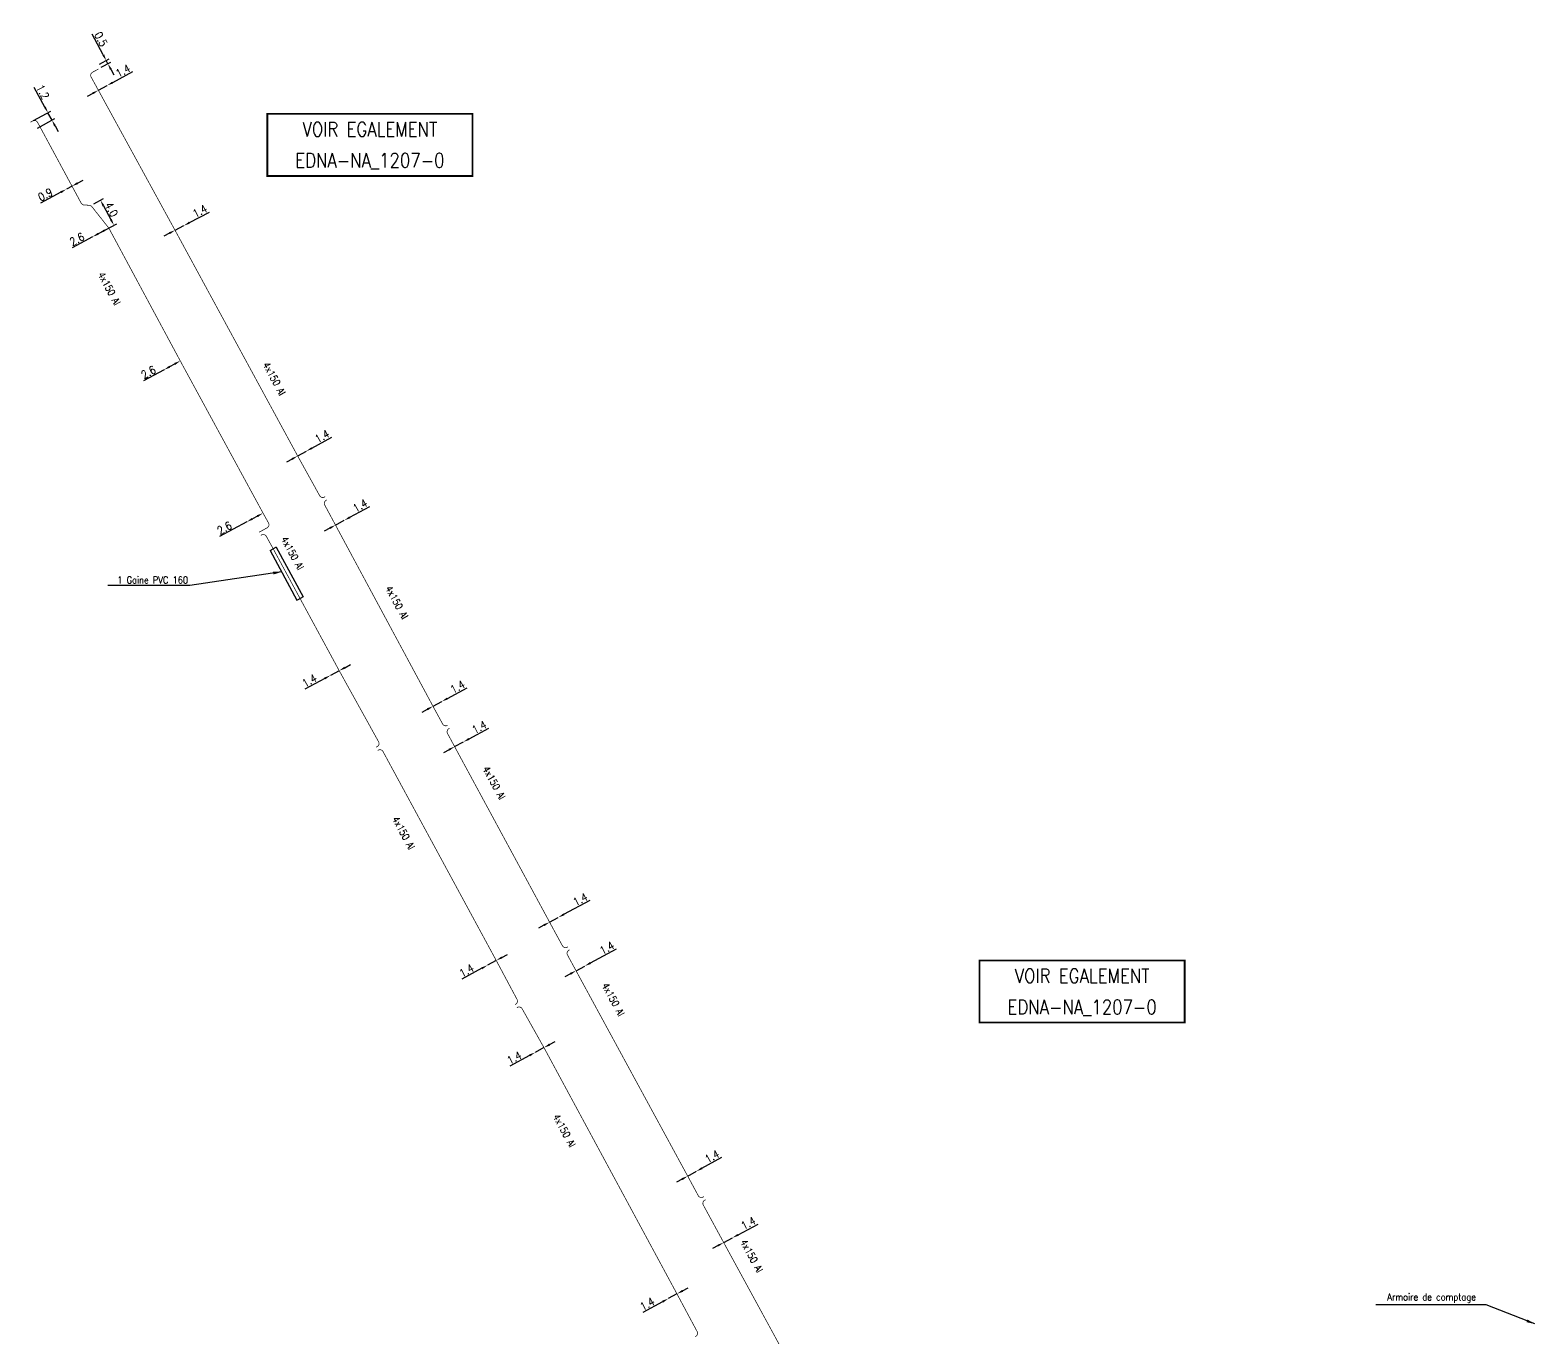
# Model space of a CAD drawing. Header units: millimetres. Extents: x 184011 to 185000, y 128010 to 128993.
# Drawn here: x 184400 to 184611.5, y 128286 to 128469.9 of the extents above; entities that cross this region are included whole.
import ezdxf
from ezdxf.enums import TextEntityAlignment as Align

# ---------------------------------------------------------------- set-up
doc = ezdxf.new("R2010")
doc.units = ezdxf.units.MM
doc.header["$PDMODE"] = 34
doc.linetypes.add('B_ST_Al', pattern=[2000, 1000, 1000])
doc.layers.get('DEFPOINTS').update_dxf_attribs({"linetype": 'CONTINUOUS'})
for name, color, linetype in [('B_110', 1, 'CONTINUOUS'), ('B_400', 7, 'CONTINUOUS'), ('B_930', 7, 'CONTINUOUS')]:
    doc.layers.add(name, color=color, linetype=linetype)
doc.styles.get("Standard").update_dxf_attribs({"font": 'romans.shx', "width": 0.85})
doc.dimstyles.get("Standard").update_dxf_attribs({"dimtxt": 1.5, "dimasz": 1.2, "dimexe": 0.625, "dimexo": 0.625, "dimgap": 0.25, "dimtad": 1, "dimdec": 1, "dimzin": 0, "dimdsep": 46, "dimtxsty": 'Standard', "dimcen": -0.5, "dimadec": 0, "dimazin": 0, "dimtfac": 1, "dimtdec": 1, "dimtmove": 0, "dimatfit": 3, "dimfxl": 0, "dimtolj": 1, "dimtzin": 0, "dimarcsym": 0})

# ---------------------------------------------------------------- blocks, each defined once
blk = doc.blocks.new('*D51')
at = {"layer": 'B_110', "color": 0, "linetype": 'Continuous', "lineweight": -2, "transparency": 16777216}
for p, q in [((184411.58, 128462.51), (184414.38, 128464.03)), ((184408.77, 128460.98), (184407.98, 128460.55)), ((184409.56, 128461.41), (184410.79, 128462.08))]:
    blk.add_line(p, q, dxfattribs=at)
at = {"layer": 'B_110', "color": 0, "linetype": 'Continuous', "transparency": 16777216}
for points in [[(184411.51, 128462.64), (184411.65, 128462.38), (184410.79, 128462.08)], [(184408.7, 128461.11), (184408.84, 128460.85), (184409.56, 128461.41)]]:
    blk.add_solid(points, dxfattribs=at)
at = {"layer": 'DEFPOINTS', "color": 0, "linetype": 'Continuous', "transparency": 16777216}
for p in [(184409.56, 128461.41), (184409.56, 128461.41), (184410.79, 128462.08)]:
    blk.add_point(p, dxfattribs=at)
at = {"layer": 'B_110', "color": 0, "linetype": 'Continuous', "transparency": 16777216, "insert": (184413.02, 128464.14), "char_height": 1.125, "attachment_point": 5, "rotation": 28.5197}
blk.add_mtext('\\A1;1.4', dxfattribs=at)
blk = doc.blocks.new('*D52')
at = {"layer": 'B_110', "color": 0, "linetype": 'Continuous', "lineweight": -2, "transparency": 16777216}
for p, q in [((184422.37, 128442.8), (184425.19, 128444.29)), ((184420.34, 128441.72), (184421.58, 128442.38)), ((184419.54, 128441.3), (184418.75, 128440.88))]:
    blk.add_line(p, q, dxfattribs=at)
at = {"layer": 'B_110', "color": 0, "linetype": 'Continuous', "transparency": 16777216}
for points in [[(184419.47, 128441.44), (184419.61, 128441.17), (184420.34, 128441.72)], [(184422.3, 128442.93), (184422.44, 128442.67), (184421.58, 128442.38)]]:
    blk.add_solid(points, dxfattribs=at)
at = {"layer": 'DEFPOINTS', "color": 0, "linetype": 'Continuous', "transparency": 16777216}
for p in [(184420.34, 128441.72), (184420.34, 128441.72), (184421.58, 128442.38)]:
    blk.add_point(p, dxfattribs=at)
at = {"layer": 'B_110', "color": 0, "linetype": 'Continuous', "transparency": 16777216, "insert": (184423.83, 128444.42), "char_height": 1.125, "attachment_point": 5, "rotation": 27.9091}
blk.add_mtext('\\A1;1.4', dxfattribs=at)
blk = doc.blocks.new('*D53')
at = {"layer": 'B_110', "color": 0, "linetype": 'Continuous', "lineweight": -2, "transparency": 16777216}
for p, q in [((184410.24, 128466.39), (184408.7, 128469.28)), ((184409.72, 128465.09), (184411.07, 128465.81)), ((184409.95, 128464.65), (184411.31, 128465.37)), ((184410.89, 128465.15), (184410.66, 128465.59)), ((184411.32, 128464.36), (184411.74, 128463.56))]:
    blk.add_line(p, q, dxfattribs=at)
at = {"layer": 'B_110', "color": 0, "linetype": 'Continuous', "transparency": 16777216}
for points in [[(184410.37, 128466.46), (184410.11, 128466.32), (184410.66, 128465.59)], [(184411.45, 128464.43), (184411.18, 128464.29), (184410.89, 128465.15)]]:
    blk.add_solid(points, dxfattribs=at)
at = {"layer": 'DEFPOINTS', "color": 0, "linetype": 'Continuous', "transparency": 16777216}
for p in [(184409.31, 128464.87), (184410.89, 128465.15), (184409.54, 128464.43)]:
    blk.add_point(p, dxfattribs=at)
at = {"layer": 'B_110', "color": 0, "linetype": 'Continuous', "transparency": 16777216, "insert": (184409.92, 128468.59), "char_height": 1.125, "attachment_point": 5, "rotation": 297.9541}
blk.add_mtext('\\A1;0.5', dxfattribs=at)
blk = doc.blocks.new('*D54')
at = {"layer": 'B_110', "color": 0, "linetype": 'Continuous', "lineweight": -2, "transparency": 16777216}
for p, q in [((184439.59, 128411.1), (184442.38, 128412.64)), ((184437.58, 128409.99), (184438.8, 128410.67)), ((184436.79, 128409.56), (184436, 128409.12))]:
    blk.add_line(p, q, dxfattribs=at)
at = {"layer": 'B_110', "color": 0, "linetype": 'Continuous', "transparency": 16777216}
for points in [[(184436.72, 128409.69), (184436.86, 128409.43), (184437.58, 128409.99)], [(184439.52, 128411.23), (184439.67, 128410.97), (184438.8, 128410.67)]]:
    blk.add_solid(points, dxfattribs=at)
at = {"layer": 'DEFPOINTS', "color": 0, "linetype": 'Continuous', "transparency": 16777216}
for p in [(184437.58, 128409.99), (184437.58, 128409.99), (184438.8, 128410.67)]:
    blk.add_point(p, dxfattribs=at)
at = {"layer": 'B_110', "color": 0, "linetype": 'Continuous', "transparency": 16777216, "insert": (184441.02, 128412.75), "char_height": 1.125, "attachment_point": 5, "rotation": 28.848}
blk.add_mtext('\\A1;1.4', dxfattribs=at)
blk = doc.blocks.new('*D55')
at = {"layer": 'B_110', "color": 0, "linetype": 'Continuous', "lineweight": -2, "transparency": 16777216}
for p, q in [((184444.92, 128401.37), (184447.72, 128402.89)), ((184442.11, 128399.84), (184441.31, 128399.41)), ((184442.9, 128400.27), (184444.13, 128400.94))]:
    blk.add_line(p, q, dxfattribs=at)
at = {"layer": 'B_110', "color": 0, "linetype": 'Continuous', "transparency": 16777216}
for points in [[(184444.85, 128401.5), (184444.99, 128401.24), (184444.13, 128400.94)], [(184442.03, 128399.98), (184442.18, 128399.71), (184442.9, 128400.27)]]:
    blk.add_solid(points, dxfattribs=at)
at = {"layer": 'DEFPOINTS', "color": 0, "linetype": 'Continuous', "transparency": 16777216}
for p in [(184442.9, 128400.27), (184442.9, 128400.27), (184444.13, 128400.94)]:
    blk.add_point(p, dxfattribs=at)
at = {"layer": 'B_110', "color": 0, "linetype": 'Continuous', "transparency": 16777216, "insert": (184446.36, 128403.01), "char_height": 1.125, "attachment_point": 5, "rotation": 28.5018}
blk.add_mtext('\\A1;1.4', dxfattribs=at)
blk = doc.blocks.new('*D56')
at = {"layer": 'B_110', "color": 0, "linetype": 'Continuous', "lineweight": -2, "transparency": 16777216}
for p, q in [((184475.02, 128345.54), (184478.69, 128347.53)), ((184472.21, 128344.01), (184471.42, 128343.58)), ((184473, 128344.44), (184474.23, 128345.11))]:
    blk.add_line(p, q, dxfattribs=at)
at = {"layer": 'B_110', "color": 0, "linetype": 'Continuous', "transparency": 16777216}
for points in [[(184472.14, 128344.14), (184472.28, 128343.88), (184473, 128344.44)], [(184474.95, 128345.67), (184475.1, 128345.41), (184474.23, 128345.11)]]:
    blk.add_solid(points, dxfattribs=at)
at = {"layer": 'DEFPOINTS', "color": 0, "linetype": 'Continuous', "transparency": 16777216}
for p in [(184473, 128344.44), (184473, 128344.44), (184474.23, 128345.11)]:
    blk.add_point(p, dxfattribs=at)
at = {"layer": 'B_110', "color": 0, "linetype": 'Continuous', "transparency": 16777216, "insert": (184477.32, 128347.64), "char_height": 1.125, "attachment_point": 5, "rotation": 28.5107}
blk.add_mtext('\\A1;1.4', dxfattribs=at)
blk = doc.blocks.new('*D57')
at = {"layer": 'B_110', "color": 0, "linetype": 'Continuous', "lineweight": -2, "transparency": 16777216}
for p, q in [((184478.75, 128338.7), (184482.41, 128340.69)), ((184476.72, 128337.61), (184477.95, 128338.27)), ((184475.93, 128337.18), (184475.14, 128336.75))]:
    blk.add_line(p, q, dxfattribs=at)
at = {"layer": 'B_110', "color": 0, "linetype": 'Continuous', "transparency": 16777216}
for points in [[(184478.67, 128338.83), (184478.82, 128338.57), (184477.95, 128338.27)], [(184475.86, 128337.31), (184476, 128337.04), (184476.72, 128337.61)]]:
    blk.add_solid(points, dxfattribs=at)
at = {"layer": 'DEFPOINTS', "color": 0, "linetype": 'Continuous', "transparency": 16777216}
for p in [(184477.95, 128338.27), (184476.72, 128337.61), (184476.72, 128337.61)]:
    blk.add_point(p, dxfattribs=at)
at = {"layer": 'B_110', "color": 0, "linetype": 'Continuous', "transparency": 16777216, "insert": (184481.05, 128340.81), "char_height": 1.125, "attachment_point": 5, "rotation": 28.5107}
blk.add_mtext('\\A1;1.4', dxfattribs=at)
blk = doc.blocks.new('*D65')
at = {"layer": 'B_110', "color": 0, "linetype": 'Continuous', "lineweight": -2, "transparency": 16777216}
for p, q in [((184402.04, 128459.04), (184400.55, 128461.81)), ((184400.42, 128457.15), (184402.88, 128458.48)), ((184403.04, 128457.2), (184402.47, 128458.25)), ((184400.99, 128456.09), (184403.45, 128457.42)), ((184403.47, 128456.4), (184403.89, 128455.61))]:
    blk.add_line(p, q, dxfattribs=at)
at = {"layer": 'B_110', "color": 0, "linetype": 'Continuous', "transparency": 16777216}
for points in [[(184402.17, 128459.12), (184401.91, 128458.97), (184402.47, 128458.25)], [(184403.6, 128456.48), (184403.33, 128456.33), (184403.04, 128457.2)]]:
    blk.add_solid(points, dxfattribs=at)
at = {"layer": 'DEFPOINTS', "color": 0, "linetype": 'Continuous', "transparency": 16777216}
for p in [(184402.47, 128458.25), (184400.01, 128456.92), (184400.58, 128455.87)]:
    blk.add_point(p, dxfattribs=at)
at = {"layer": 'B_110', "color": 0, "linetype": 'Continuous', "transparency": 16777216, "insert": (184401.74, 128461.18), "char_height": 1.125, "attachment_point": 5, "rotation": 298.3559}
blk.add_mtext('\\A1;1.2', dxfattribs=at)
blk = doc.blocks.new('*D66')
at = {"layer": 'B_110', "color": 0, "linetype": 'Continuous', "lineweight": -2, "transparency": 16777216}
for p, q in [((184405.85, 128447.93), (184405.06, 128447.5)), ((184406.64, 128448.35), (184407.43, 128448.78)), ((184404.27, 128447.07), (184401.43, 128445.52))]:
    blk.add_line(p, q, dxfattribs=at)
at = {"layer": 'B_110', "color": 0, "linetype": 'Continuous', "transparency": 16777216}
for points in [[(184406.57, 128448.49), (184406.71, 128448.22), (184405.85, 128447.93)], [(184404.2, 128447.2), (184404.34, 128446.93), (184405.06, 128447.5)]]:
    blk.add_solid(points, dxfattribs=at)
at = {"layer": 'DEFPOINTS', "color": 0, "linetype": 'Continuous', "transparency": 16777216}
for p in [(184405.85, 128447.93), (184405.85, 128447.93), (184405.06, 128447.5)]:
    blk.add_point(p, dxfattribs=at)
at = {"layer": 'B_110', "color": 0, "linetype": 'Continuous', "transparency": 16777216, "insert": (184402.1, 128446.74), "char_height": 1.125, "attachment_point": 5, "rotation": 28.485}
blk.add_mtext('\\A1;0.9', dxfattribs=at)
blk = doc.blocks.new('*D67')
at = {"layer": 'B_110', "color": 0, "linetype": 'Continuous', "lineweight": -2, "transparency": 16777216}
for p, q in [((184410.24, 128441.61), (184409.53, 128441.23)), ((184408.74, 128440.81), (184405.85, 128439.25))]:
    blk.add_line(p, q, dxfattribs=at)
at = {"layer": 'B_110', "color": 0, "linetype": 'Continuous', "transparency": 16777216}
for points in [[(184409.46, 128441.36), (184409.6, 128441.1), (184408.74, 128440.81)], [(184410.17, 128441.74), (184410.31, 128441.48), (184411.03, 128442.04)]]:
    blk.add_solid(points, dxfattribs=at)
at = {"layer": 'DEFPOINTS', "color": 0, "linetype": 'Continuous', "transparency": 16777216}
for p in [(184411.03, 128442.04), (184411.03, 128442.04), (184408.74, 128440.81)]:
    blk.add_point(p, dxfattribs=at)
at = {"layer": 'B_110', "color": 0, "linetype": 'Continuous', "transparency": 16777216, "insert": (184406.55, 128440.47), "char_height": 1.125, "attachment_point": 5, "rotation": 28.3145}
blk.add_mtext('\\A1;2.6', dxfattribs=at)
blk = doc.blocks.new('*D68')
at = {"layer": 'B_110', "color": 0, "linetype": 'Continuous', "lineweight": -2, "transparency": 16777216}
for p, q in [((184431.92, 128401.53), (184431.22, 128401.15)), ((184430.42, 128400.72), (184426.6, 128398.65))]:
    blk.add_line(p, q, dxfattribs=at)
at = {"layer": 'B_110', "color": 0, "linetype": 'Continuous', "transparency": 16777216}
for points in [[(184431.14, 128401.28), (184431.29, 128401.02), (184430.42, 128400.72)], [(184431.85, 128401.66), (184431.99, 128401.4), (184432.71, 128401.96)]]:
    blk.add_solid(points, dxfattribs=at)
at = {"layer": 'DEFPOINTS', "color": 0, "linetype": 'Continuous', "transparency": 16777216}
for p in [(184432.71, 128401.96), (184432.71, 128401.96), (184430.42, 128400.72)]:
    blk.add_point(p, dxfattribs=at)
at = {"layer": 'B_110', "color": 0, "linetype": 'Continuous', "transparency": 16777216, "insert": (184427.29, 128399.87), "char_height": 1.125, "attachment_point": 5, "rotation": 28.4434}
blk.add_mtext('\\A1;2.6', dxfattribs=at)
blk = doc.blocks.new('*D69')
at = {"layer": 'B_110', "color": 0, "linetype": 'Continuous', "lineweight": -2, "transparency": 16777216}
for p, q in [((184444.21, 128380.22), (184445.01, 128380.65)), ((184441.39, 128378.71), (184438.59, 128377.2)), ((184443.42, 128379.8), (184442.19, 128379.14))]:
    blk.add_line(p, q, dxfattribs=at)
at = {"layer": 'B_110', "color": 0, "linetype": 'Continuous', "transparency": 16777216}
for points in [[(184444.14, 128380.36), (184444.28, 128380.09), (184443.42, 128379.8)], [(184441.32, 128378.84), (184441.47, 128378.58), (184442.19, 128379.14)]]:
    blk.add_solid(points, dxfattribs=at)
at = {"layer": 'DEFPOINTS', "color": 0, "linetype": 'Continuous', "transparency": 16777216}
for p in [(184442.19, 128379.14), (184443.42, 128379.8), (184443.42, 128379.8)]:
    blk.add_point(p, dxfattribs=at)
at = {"layer": 'B_110', "color": 0, "linetype": 'Continuous', "transparency": 16777216, "insert": (184439.24, 128378.4), "char_height": 1.125, "attachment_point": 5, "rotation": 28.2687}
blk.add_mtext('\\A1;1.4', dxfattribs=at)
blk = doc.blocks.new('*D70')
at = {"layer": 'B_110', "color": 0, "linetype": 'Continuous', "lineweight": -2, "transparency": 16777216}
for p, q in [((184466.3, 128339.48), (184467.09, 128339.91)), ((184463.48, 128337.95), (184460.68, 128336.43)), ((184465.5, 128339.05), (184464.27, 128338.38))]:
    blk.add_line(p, q, dxfattribs=at)
at = {"layer": 'B_110', "color": 0, "linetype": 'Continuous', "transparency": 16777216}
for points in [[(184463.41, 128338.08), (184463.56, 128337.82), (184464.27, 128338.38)], [(184466.22, 128339.61), (184466.37, 128339.35), (184465.5, 128339.05)]]:
    blk.add_solid(points, dxfattribs=at)
at = {"layer": 'DEFPOINTS', "color": 0, "linetype": 'Continuous', "transparency": 16777216}
for p in [(184464.27, 128338.38), (184465.5, 128339.05), (184465.5, 128339.05)]:
    blk.add_point(p, dxfattribs=at)
at = {"layer": 'B_110', "color": 0, "linetype": 'Continuous', "transparency": 16777216, "insert": (184461.33, 128337.63), "char_height": 1.125, "attachment_point": 5, "rotation": 28.518}
blk.add_mtext('\\A1;1.4', dxfattribs=at)
blk = doc.blocks.new('*D71')
at = {"layer": 'B_110', "color": 0, "linetype": 'Continuous', "lineweight": -2, "transparency": 16777216}
for p, q in [((184473, 128327.23), (184473.79, 128327.66)), ((184470.19, 128325.7), (184467.39, 128324.18)), ((184472.21, 128326.8), (184470.98, 128326.13))]:
    blk.add_line(p, q, dxfattribs=at)
at = {"layer": 'B_110', "color": 0, "linetype": 'Continuous', "transparency": 16777216}
for points in [[(184472.93, 128327.36), (184473.07, 128327.09), (184472.21, 128326.8)], [(184470.12, 128325.83), (184470.26, 128325.57), (184470.98, 128326.13)]]:
    blk.add_solid(points, dxfattribs=at)
at = {"layer": 'DEFPOINTS', "color": 0, "linetype": 'Continuous', "transparency": 16777216}
for p in [(184470.98, 128326.13), (184472.21, 128326.8), (184472.21, 128326.8)]:
    blk.add_point(p, dxfattribs=at)
at = {"layer": 'B_110', "color": 0, "linetype": 'Continuous', "transparency": 16777216, "insert": (184468.04, 128325.38), "char_height": 1.125, "attachment_point": 5, "rotation": 28.518}
blk.add_mtext('\\A1;1.4', dxfattribs=at)
blk = doc.blocks.new('*D72')
at = {"layer": 'B_110', "color": 0, "linetype": 'Continuous', "lineweight": -2, "transparency": 16777216}
for p, q in [((184490.91, 128292.17), (184489.68, 128291.5)), ((184491.7, 128292.6), (184492.49, 128293.03)), ((184488.89, 128291.07), (184486.09, 128289.55))]:
    blk.add_line(p, q, dxfattribs=at)
at = {"layer": 'B_110', "color": 0, "linetype": 'Continuous', "transparency": 16777216}
for points in [[(184488.81, 128291.2), (184488.96, 128290.94), (184489.68, 128291.5)], [(184491.63, 128292.73), (184491.77, 128292.47), (184490.91, 128292.17)]]:
    blk.add_solid(points, dxfattribs=at)
at = {"layer": 'DEFPOINTS', "color": 0, "linetype": 'Continuous', "transparency": 16777216}
for p in [(184489.68, 128291.5), (184490.91, 128292.17), (184490.91, 128292.17)]:
    blk.add_point(p, dxfattribs=at)
at = {"layer": 'B_110', "color": 0, "linetype": 'Continuous', "transparency": 16777216, "insert": (184486.73, 128290.75), "char_height": 1.125, "attachment_point": 5, "rotation": 28.518}
blk.add_mtext('\\A1;1.4', dxfattribs=at)
blk = doc.blocks.new('*D160')
at = {"layer": 'B_110', "color": 0, "linetype": 'Continuous', "lineweight": -2, "transparency": 16777216}
for p, q in [((184408.91, 128445.44), (184410.26, 128446.17)), ((184410.28, 128445.16), (184411.32, 128443.22)), ((184409.15, 128441.03), (184412.16, 128442.65))]:
    blk.add_line(p, q, dxfattribs=at)
at = {"layer": 'B_110', "color": 0, "linetype": 'Continuous', "transparency": 16777216}
for points in [[(184410.41, 128445.23), (184410.14, 128445.08), (184409.85, 128445.95)], [(184411.45, 128443.29), (184411.19, 128443.15), (184411.75, 128442.43)]]:
    blk.add_solid(points, dxfattribs=at)
at = {"layer": 'DEFPOINTS', "color": 0, "linetype": 'Continuous', "transparency": 16777216}
for p in [(184408.5, 128445.22), (184411.75, 128442.43), (184408.74, 128440.81)]:
    blk.add_point(p, dxfattribs=at)
at = {"layer": 'B_110', "color": 0, "linetype": 'Continuous', "transparency": 16777216, "insert": (184411.4, 128444.65), "char_height": 1.125, "attachment_point": 5, "rotation": 298.3192}
blk.add_mtext('\\A1;4.0', dxfattribs=at)
blk = doc.blocks.new('*D271')
at = {"layer": 'B_110', "color": 0, "linetype": 'Continuous', "lineweight": -2, "transparency": 16777216}
for p, q in [((184420.28, 128422.92), (184419.58, 128422.54)), ((184418.79, 128422.11), (184415.91, 128420.54))]:
    blk.add_line(p, q, dxfattribs=at)
at = {"layer": 'B_110', "color": 0, "linetype": 'Continuous', "transparency": 16777216}
for points in [[(184419.51, 128422.67), (184419.65, 128422.41), (184418.79, 128422.11)], [(184420.21, 128423.06), (184420.35, 128422.79), (184421.07, 128423.36)]]:
    blk.add_solid(points, dxfattribs=at)
at = {"layer": 'DEFPOINTS', "color": 0, "linetype": 'Continuous', "transparency": 16777216}
for p in [(184421.07, 128423.36), (184418.79, 128422.11), (184418.79, 128422.11)]:
    blk.add_point(p, dxfattribs=at)
at = {"layer": 'B_110', "color": 0, "linetype": 'Continuous', "transparency": 16777216, "insert": (184416.6, 128421.76), "char_height": 1.125, "attachment_point": 5, "rotation": 28.679}
blk.add_mtext('\\A1;2.6', dxfattribs=at)
blk = doc.blocks.new('*D273')
at = {"layer": 'B_110', "color": 0, "linetype": 'Continuous', "lineweight": -2, "transparency": 16777216}
for p, q in [((184499.51, 128300.48), (184502.32, 128301.99)), ((184497.48, 128299.39), (184498.71, 128300.06)), ((184496.69, 128298.97), (184495.89, 128298.54))]:
    blk.add_line(p, q, dxfattribs=at)
at = {"layer": 'B_110', "color": 0, "linetype": 'Continuous', "transparency": 16777216}
for points in [[(184499.44, 128300.61), (184499.58, 128300.35), (184498.71, 128300.06)], [(184496.62, 128299.1), (184496.76, 128298.84), (184497.48, 128299.39)]]:
    blk.add_solid(points, dxfattribs=at)
at = {"layer": 'DEFPOINTS', "color": 0, "linetype": 'Continuous', "transparency": 16777216}
for p in [(184498.71, 128300.06), (184498.71, 128300.06), (184497.48, 128299.39)]:
    blk.add_point(p, dxfattribs=at)
at = {"layer": 'B_110', "color": 0, "linetype": 'Continuous', "transparency": 16777216, "insert": (184500.95, 128302.11), "char_height": 1.125, "attachment_point": 5, "rotation": 28.1823}
blk.add_mtext('\\A1;1.4', dxfattribs=at)
blk = doc.blocks.new('*D274')
at = {"layer": 'B_110', "color": 0, "linetype": 'Continuous', "lineweight": -2, "transparency": 16777216}
for p, q in [((184494.43, 128309.84), (184497.22, 128311.39)), ((184491.63, 128308.29), (184490.84, 128307.86)), ((184492.42, 128308.73), (184493.64, 128309.41))]:
    blk.add_line(p, q, dxfattribs=at)
at = {"layer": 'B_110', "color": 0, "linetype": 'Continuous', "transparency": 16777216}
for points in [[(184491.56, 128308.43), (184491.7, 128308.16), (184492.42, 128308.73)], [(184494.36, 128309.98), (184494.5, 128309.71), (184493.64, 128309.41)]]:
    blk.add_solid(points, dxfattribs=at)
at = {"layer": 'DEFPOINTS', "color": 0, "linetype": 'Continuous', "transparency": 16777216}
for p in [(184492.42, 128308.73), (184493.64, 128309.41), (184493.64, 128309.41)]:
    blk.add_point(p, dxfattribs=at)
at = {"layer": 'B_110', "color": 0, "linetype": 'Continuous', "transparency": 16777216, "insert": (184495.85, 128311.49), "char_height": 1.125, "attachment_point": 5, "rotation": 28.9729}
blk.add_mtext('\\A1;1.4', dxfattribs=at)
blk = doc.blocks.new('*D275')
at = {"layer": 'B_110', "color": 0, "linetype": 'Continuous', "lineweight": -2, "transparency": 16777216}
for p, q in [((184461.68, 128370.21), (184464.48, 128371.73)), ((184459.65, 128369.12), (184460.88, 128369.78)), ((184458.86, 128368.69), (184458.07, 128368.26))]:
    blk.add_line(p, q, dxfattribs=at)
at = {"layer": 'B_110', "color": 0, "linetype": 'Continuous', "transparency": 16777216}
for points in [[(184461.6, 128370.34), (184461.75, 128370.08), (184460.88, 128369.78)], [(184458.79, 128368.82), (184458.93, 128368.56), (184459.65, 128369.12)]]:
    blk.add_solid(points, dxfattribs=at)
at = {"layer": 'DEFPOINTS', "color": 0, "linetype": 'Continuous', "transparency": 16777216}
for p in [(184460.88, 128369.78), (184460.88, 128369.78), (184459.65, 128369.12)]:
    blk.add_point(p, dxfattribs=at)
at = {"layer": 'B_110', "color": 0, "linetype": 'Continuous', "transparency": 16777216, "insert": (184463.12, 128371.85), "char_height": 1.125, "attachment_point": 5, "rotation": 28.4125}
blk.add_mtext('\\A1;1.4', dxfattribs=at)
blk = doc.blocks.new('*D276')
at = {"layer": 'B_110', "color": 0, "linetype": 'Continuous', "lineweight": -2, "transparency": 16777216}
for p, q in [((184458.63, 128375.89), (184461.43, 128377.4)), ((184455.81, 128374.36), (184455.02, 128373.94)), ((184456.61, 128374.79), (184457.84, 128375.46))]:
    blk.add_line(p, q, dxfattribs=at)
at = {"layer": 'B_110', "color": 0, "linetype": 'Continuous', "transparency": 16777216}
for points in [[(184458.56, 128376.02), (184458.7, 128375.76), (184457.84, 128375.46)], [(184455.74, 128374.5), (184455.89, 128374.23), (184456.61, 128374.79)]]:
    blk.add_solid(points, dxfattribs=at)
at = {"layer": 'DEFPOINTS', "color": 0, "linetype": 'Continuous', "transparency": 16777216}
for p in [(184456.61, 128374.79), (184457.84, 128375.46), (184457.84, 128375.46)]:
    blk.add_point(p, dxfattribs=at)
at = {"layer": 'B_110', "color": 0, "linetype": 'Continuous', "transparency": 16777216, "insert": (184460.07, 128377.52), "char_height": 1.125, "attachment_point": 5, "rotation": 28.4194}
blk.add_mtext('\\A1;1.4', dxfattribs=at)

msp = doc.modelspace()

# ---------------------------------------------------------------- linework, layer by layer
at = {"layer": 'B_110', "linetype": 'B_ST_Al', "const_width": 0.1}
for points in [[(184441.44, 128404.26), (184441.35, 128404.21, -0.409939), (184440.67, 128404.41), (184437.58, 128409.99), (184420.34, 128441.72), (184409.56, 128461.41), (184408.54, 128463.27, -0.418071), (184408.74, 128463.95), (184409.56, 128464.39)], [(184432.15, 128399.26), (184433.29, 128399.89, 0.413553), (184433.48, 128400.57), (184432.71, 128401.96), (184421.07, 128423.36), (184411.03, 128442.03), (184408.64, 128445.05, 0.211151), (184408.28, 128445.24), (184407.56, 128445.28, -0.261898), (184407.14, 128445.54), (184405.85, 128447.93), (184401.01, 128456.9, 0.414214), (184400.33, 128457.1), (184400.01, 128456.92)], [(184458.69, 128372.14), (184458.64, 128372.1, -0.414952), (184457.96, 128372.31), (184456.61, 128374.79), (184442.9, 128400.27), (184442.9, 128400.27), (184441.38, 128403.1, -0.414214), (184441.59, 128403.77), (184441.68, 128403.82)], [(184448.6, 128369.03), (184448.75, 128369.11, 0.423638), (184448.96, 128369.8), (184443.42, 128379.8), (184437.92, 128389.94), (184434.14, 128396.93), (184433.18, 128398.68, 0.418284), (184432.5, 128398.88), (184432.4, 128398.82)], [(184458.93, 128371.7), (184458.93, 128371.7), (184458.85, 128371.65, 0.41344), (184458.65, 128370.97), (184459.65, 128369.12), (184473, 128344.44), (184474.8, 128341.13, 0.414415), (184475.48, 128340.93), (184475.57, 128340.98)], [(184468.16, 128332.86), (184468.23, 128332.9, 0.40908), (184468.43, 128333.57), (184465.5, 128339.05), (184449.58, 128368.43, 0.407597), (184448.92, 128368.63), (184448.83, 128368.59)], [(184494.7, 128305.85), (184494.58, 128305.79, -0.414214), (184493.9, 128305.99), (184492.42, 128308.73), (184476.72, 128337.61), (184475.52, 128339.82, -0.414212), (184475.72, 128340.5), (184475.81, 128340.54)], [(184493.46, 128286.15), (184493.55, 128286.2, 0.40634), (184493.75, 128286.87), (184490.91, 128292.17), (184472.21, 128326.8), (184469.14, 128332.26, 0.412638), (184468.46, 128332.45), (184468.4, 128332.42)], [(184511.34, 128275.31), (184511.2, 128275.24, -0.413353), (184510.53, 128275.44), (184508.84, 128278.55), (184497.48, 128299.39), (184494.61, 128304.67, -0.416283), (184494.81, 128305.35), (184494.94, 128305.41)]]:
    msp.add_lwpolyline(points, format="xyb", dxfattribs=at)
at = {"layer": 'B_400', "color": 7, "linetype": 'CONTINUOUS'}
for p, q in [((184433.7, 128396.69), (184434.14, 128396.93)), ((184434.58, 128397.17), (184434.14, 128396.93)), ((184434.58, 128397.17), (184438.36, 128390.18)), ((184433.7, 128396.69), (184437.48, 128389.7)), ((184437.48, 128389.7), (184437.92, 128389.94)), ((184438.36, 128390.18), (184437.92, 128389.94))]:
    msp.add_line(p, q, dxfattribs=at)
at = {"layer": 'B_930', "const_width": 0.25}
for points in [[(184433.31, 128458.1), (184462.15, 128458.1), (184462.15, 128449.36), (184433.31, 128449.36)], [(184533.46, 128339.06), (184562.3, 128339.06), (184562.3, 128330.32), (184533.46, 128330.32)]]:
    msp.add_lwpolyline(points, close=True, dxfattribs=at)

# ---------------------------------------------------------------- texts
at = {"layer": 'B_110', "linetype": 'Continuous', "width": 0.85}
for rotation, p in [(298.2561, (184409.45, 128435.52)), (298.5133, (184432.64, 128422.83)), (298.5133, (184435.2, 128398.31)), (298.5133, (184449.87, 128391.38)), (298.5133, (184450.82, 128358.97)), (298.5133, (184480.31, 128335.55)), (298.5133, (184473.43, 128317.1)), (298.5133, (184499.77, 128299.49))]:
    msp.add_text('4x150 Al', height=1, rotation=rotation, dxfattribs=at).set_placement(p)
at = {"layer": 'B_110', "width": 0.85}
msp.add_text('4x150 Al', height=1, rotation=298.5133, dxfattribs=at).set_placement((184463.55, 128366.01))
at = {"layer": 'B_110', "linetype": 'Continuous', "insert": (184603.25, 128291.56), "char_height": 1, "attachment_point": 6}
msp.add_mtext('Armoire de comptage', dxfattribs=at)
at = {"layer": 'B_400', "insert": (184422.17, 128392.55), "char_height": 1, "attachment_point": 6}
msp.add_mtext('1 Gaine PVC 160', dxfattribs=at)
at = {"layer": 'B_930', "width": 0.85}
for s, p in [('VOIR EGALEMENT', (184447.73, 128454.93)), ('EDNA-NA_1207-0', (184447.73, 128450.56)), ('VOIR EGALEMENT', (184547.88, 128335.89)), ('EDNA-NA_1207-0', (184547.88, 128331.51))]:
    msp.add_text(s, height=2, dxfattribs=at).set_placement(p, align=Align.CENTER)

# ---------------------------------------------------------------- dimensions: what is measured, and where the dimension line sits
at = {"layer": 'B_110', "linetype": 'Continuous'}
for base, p1, p2, angle, picture, middle, dimtype in [((184410.89, 128465.15), (184409.31, 128464.87), (184409.54, 128464.43), 297.9541, '*D53', (184409.26, 128468.23), 161), ((184409.56, 128461.41), (184410.79, 128462.08), (184409.56, 128461.41), 208.5197, '*D51', (184413.38, 128463.48), 161), ((184402.47, 128458.25), (184400.58, 128455.87), (184400.01, 128456.92), 118.3559, '*D65', (184401.08, 128460.82), 161), ((184405.85, 128447.93), (184405.06, 128447.5), (184405.85, 128447.93), 28.485, '*D66', (184402.45, 128446.08), 161), ((184411.75, 128442.43), (184408.5, 128445.22), (184408.74, 128440.81), 118.3192, '*D160', (184410.74, 128444.3), 160), ((184420.34, 128441.72), (184421.58, 128442.38), (184420.34, 128441.72), 207.9091, '*D52', (184424.18, 128443.76), 161), ((184411.03, 128442.04), (184408.74, 128440.81), (184411.03, 128442.04), 28.3145, '*D67', (184406.9, 128439.81), 161), ((184418.79, 128422.11), (184421.07, 128423.36), (184418.79, 128422.11), 28.679, '*D271', (184416.96, 128421.11), 160), ((184437.58, 128409.99), (184438.8, 128410.67), (184437.58, 128409.99), 208.848, '*D54', (184441.38, 128412.09), 161), ((184442.9, 128400.27), (184444.13, 128400.94), (184442.9, 128400.27), 208.5018, '*D55', (184446.71, 128402.35), 161), ((184432.71, 128401.96), (184430.42, 128400.72), (184432.71, 128401.96), 28.4434, '*D68', (184427.64, 128399.22), 161), ((184443.42, 128379.8), (184442.19, 128379.14), (184443.42, 128379.8), 28.2687, '*D69', (184439.59, 128377.74), 161), ((184457.84, 128375.46), (184456.61, 128374.79), (184457.84, 128375.46), 208.4194, '*D276', (184460.43, 128376.86), 160), ((184460.88, 128369.78), (184459.65, 128369.12), (184460.88, 128369.78), 208.4125, '*D275', (184463.47, 128371.19), 160), ((184473, 128344.44), (184474.23, 128345.11), (184473, 128344.44), 208.5107, '*D56', (184477.68, 128346.98), 161), ((184476.72, 128337.61), (184477.95, 128338.27), (184476.72, 128337.61), 208.5107, '*D57', (184481.4, 128340.15), 161), ((184465.5, 128339.05), (184464.27, 128338.38), (184465.5, 128339.05), 28.518, '*D70', (184461.69, 128336.98), 161), ((184472.21, 128326.8), (184470.98, 128326.13), (184472.21, 128326.8), 28.518, '*D71', (184468.39, 128324.72), 161), ((184493.64, 128309.41), (184492.42, 128308.73), (184493.64, 128309.41), 208.9729, '*D274', (184496.22, 128310.83), 160), ((184498.71, 128300.06), (184497.48, 128299.39), (184498.71, 128300.06), 208.1823, '*D273', (184501.31, 128301.45), 160), ((184490.91, 128292.17), (184489.68, 128291.5), (184490.91, 128292.17), 28.518, '*D72', (184487.09, 128290.1), 161)]:
    dim = msp.add_linear_dim(base=base, p1=p1, p2=p2, angle=angle, dimstyle='Standard', override={"dimscale": 0.75}, dxfattribs=at)
    dim.commit()
    dim.dimension.update_dxf_attribs({"geometry": picture, "text_midpoint": middle, "dimtype": dimtype})

# ---------------------------------------------------------------- leaders
at = {"layer": 'B_110', "linetype": 'Continuous', "annotation_type": 0, "has_hookline": 1, "hookline_direction": 1, "text_width": 14.09}
msp.add_leader([(184611.54, 128287.94), (184604.7, 128290.64), (184603.5, 128290.64)], dimstyle='Standard', dxfattribs=at)
at = {"layer": 'B_400', "annotation_type": 0, "has_hookline": 1, "hookline_direction": 1, "text_width": 11.29}
msp.add_leader([(184435.32, 128393.69), (184422.42, 128391.8)], dimstyle='Standard', dxfattribs=at)

doc.saveas('drawing.dxf')
